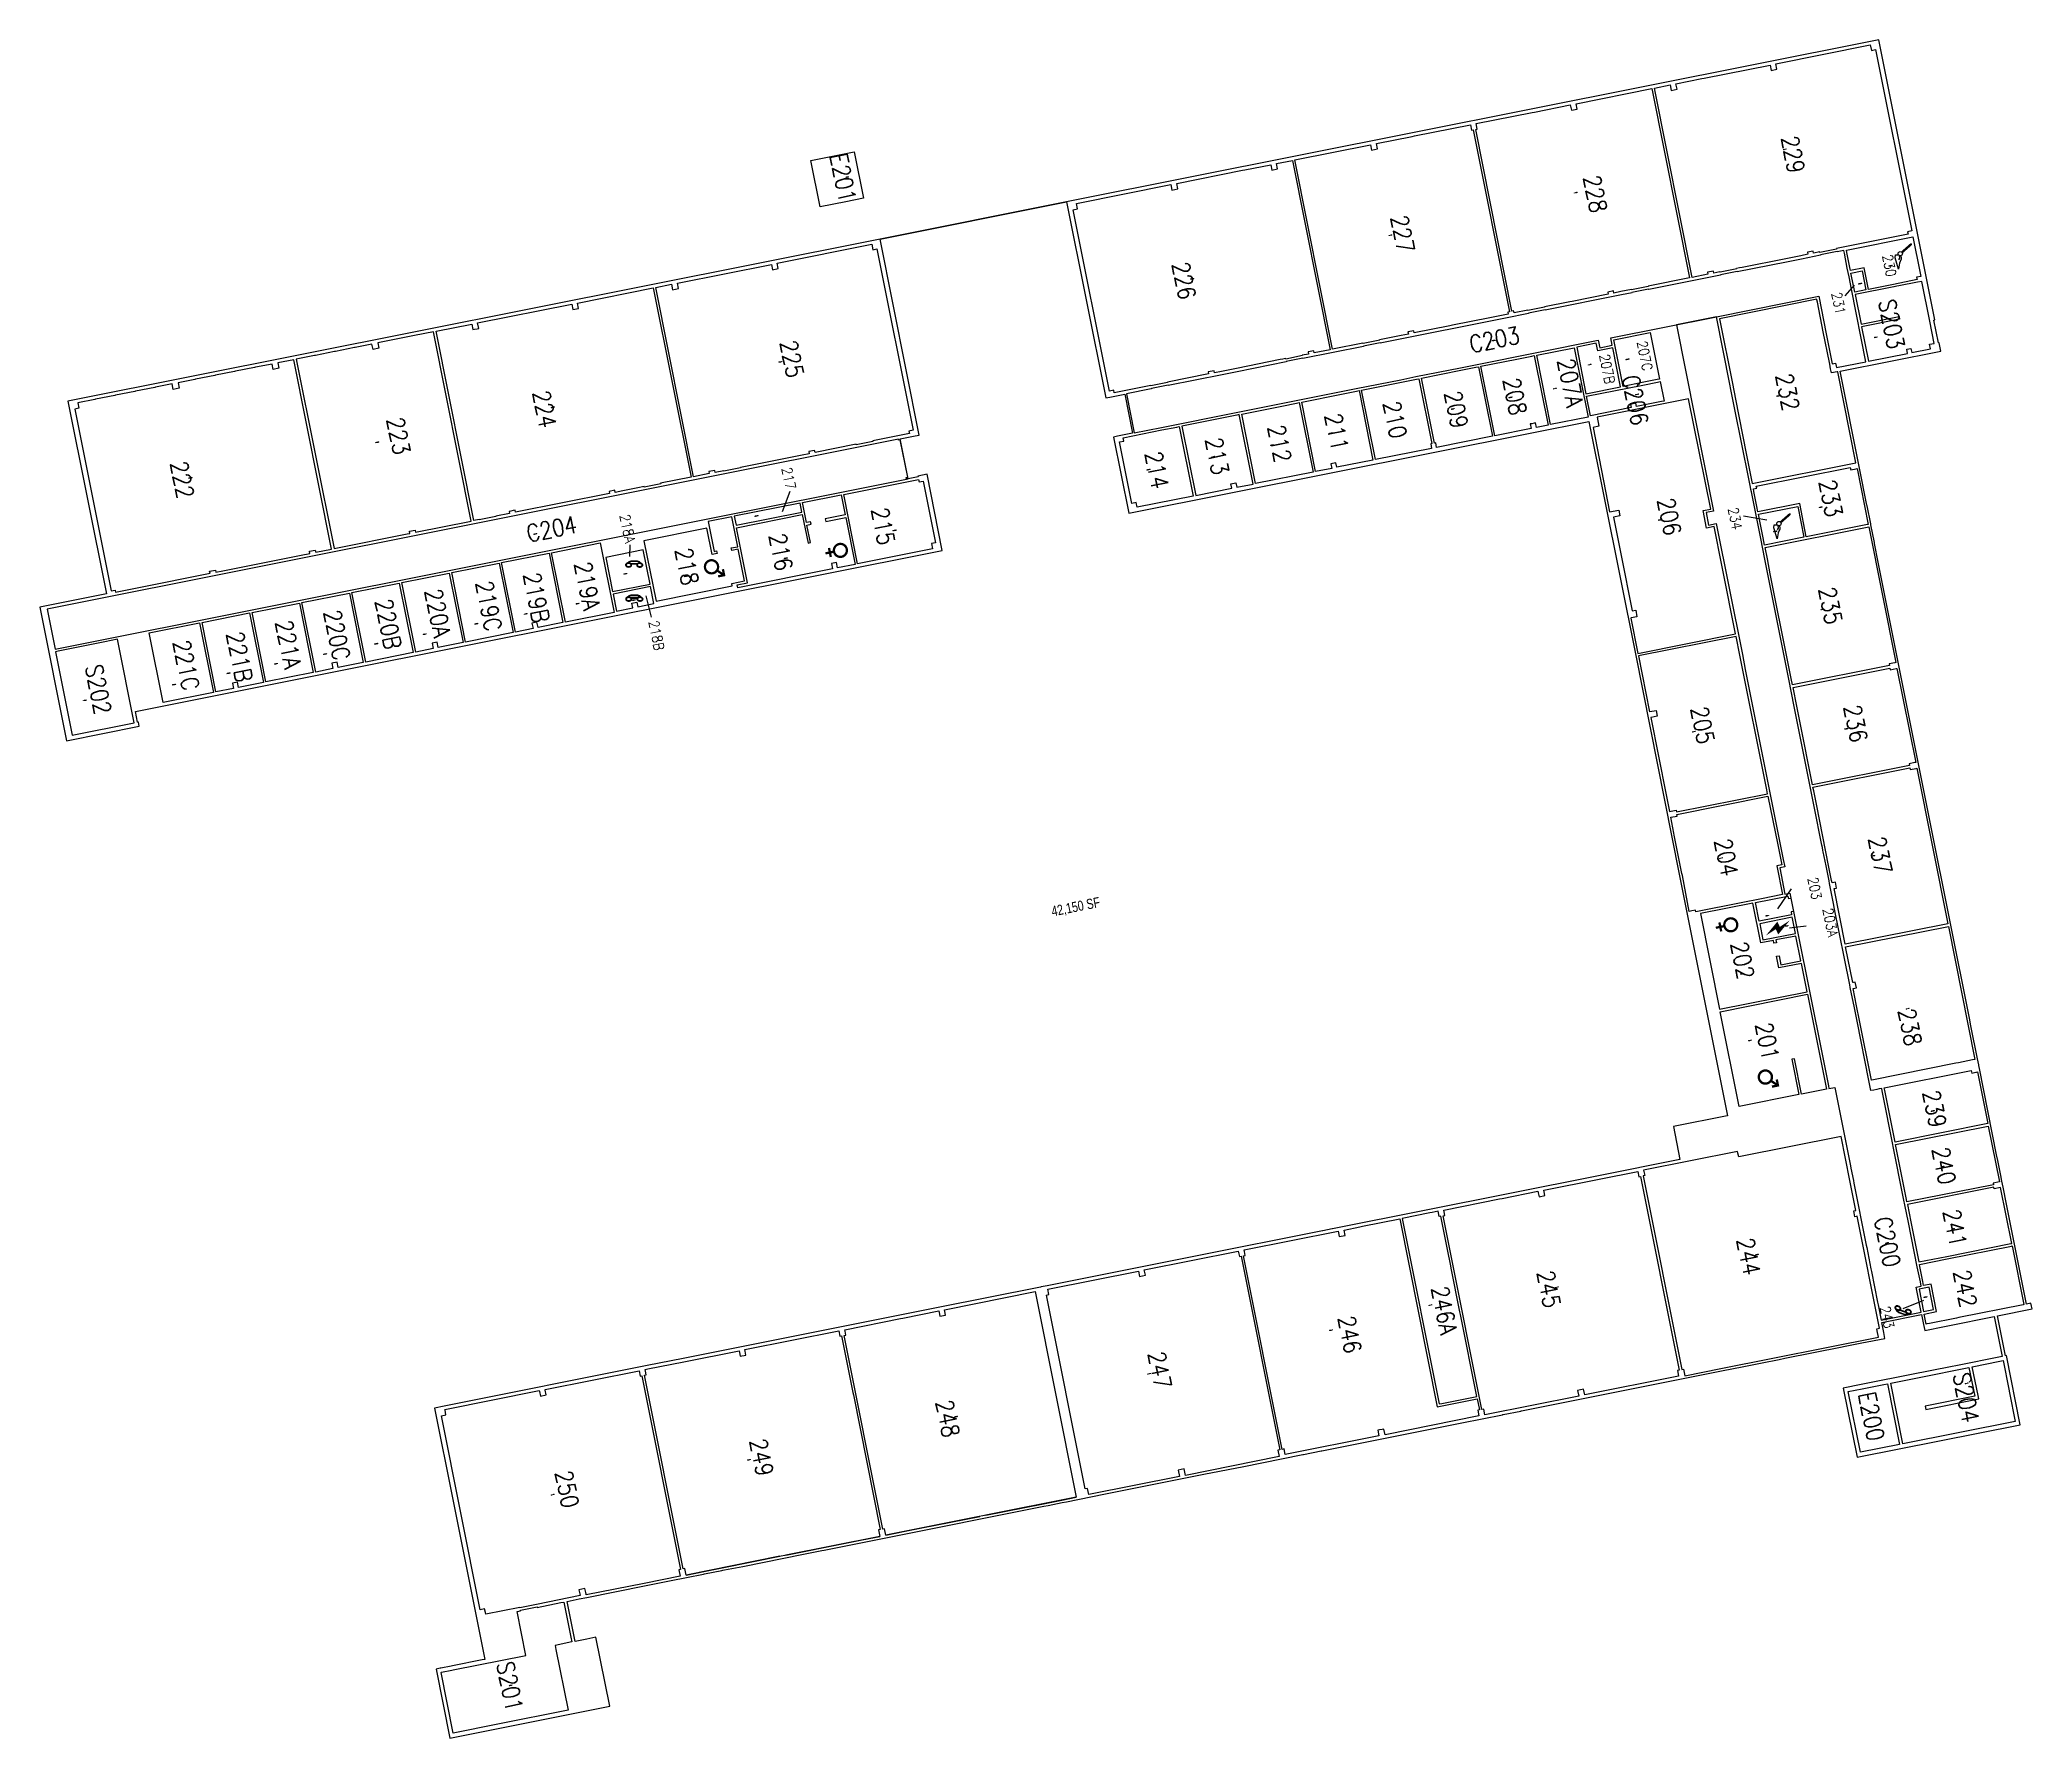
# Model space of a CAD drawing. Header units: inches. Extents: x 69202550 to 69207245, y 27670084 to 27674087.
import ezdxf
from ezdxf.enums import TextEntityAlignment as Align

# ---------------------------------------------------------------- set-up
doc = ezdxf.new("R2010")
doc.units = ezdxf.units.IN
doc.header["$LTSCALE"] = 10
doc.header["$MEASUREMENT"] = 0
doc.layers.get('0').update_dxf_attribs({"linetype": 'CONTINUOUS'})
for name, color, linetype in [('A-IDEN-ICON', 4, 'CONTINUOUS'), ('A-IDEN-SNUM', 4, 'CONTINUOUS'), ('A-IDEN-VNUM', 4, 'CONTINUOUS'), ('AREA-ASSIGN', 7, 'CONTINUOUS'), ('AREA-GROSS', 1, 'CONTINUOUS')]:
    doc.layers.add(name, color=color, linetype=linetype)
doc.layers.get('0').off()
doc.styles.add('AREA', font='arial.ttf', dxfattribs={"width": 0.75, "height": 24})
doc.styles.add('ROOMSNUMBER', font='TXT.SHX', dxfattribs={"height": 0.03})
doc.styles.add('ROOMVNUMBER', font='simplex.shx', dxfattribs={"width": 0.85})

# ---------------------------------------------------------------- blocks, each defined once
blk = doc.blocks.new('CPELECT')
blk.add_lwpolyline([(0.062, 0.063, 0, 0.03, 0), (0.01, -0.017, 0.03, 0.03, 0), (-0.01, 0.007, 0.03, 0, 0), (-0.062, -0.073, 0.03, 0, 0)], format="xyseb")
blk = doc.blocks.new('CPMEN')
at = {"const_width": 0.015}
blk.add_lwpolyline([(-0.058, -0.02, 1), (0.028, -0.02, 1)], format="xyb", close=True, dxfattribs=at)
for points in [[(0.015, 0.01), (0.055, 0.05)], [(0.055, 0.01), (0.055, 0.05), (0.015, 0.05)]]:
    blk.add_lwpolyline(points, dxfattribs=at)
blk = doc.blocks.new('CPCUST')
for p, q in [((0.017, -0.064), (0.02, -0.047)), ((0.036, -0.07), (0.017, -0.064)), ((0.026, -0.041), (0.045, -0.041)), ((0.03, -0.034), (0.038, -0.03)), ((0.112, -0.063), (0.036, -0.07)), ((0.038, -0.03), (0.053, -0.032)), ((0.045, -0.041), (0.054, -0.051)), ((0.053, -0.032), (0.075, -0.048)), ((0.075, -0.048), (0.112, -0.063))]:
    blk.add_line(p, q)
at = {"const_width": 0.015}
blk.add_lwpolyline([(-0.03, 0.05), (0.01, -0.019)], dxfattribs=at)
at = {"const_width": 0.0075}
blk.add_lwpolyline([(-0.033, 0.048, 1), (-0.027, 0.052, 1)], format="xyb", close=True, dxfattribs=at)
blk.add_circle((0.016, -0.031), 0.0141)
blk = doc.blocks.new('CPPHONE')
for p, q in [((0.01, 0.025), (-0.02, -0.025)), ((0.017, 0.028), (-0.018, -0.033))]:
    blk.add_line(p, q)
for points in [[(0.036, 0.057), (0.042, 0.031), (0.038, 0.011), (0.008, -0.041), (-0.008, -0.056), (-0.034, -0.064)], [(0.033, 0.047), (0.037, 0.031), (0.033, 0.013), (0.004, -0.038), (-0.011, -0.051), (-0.026, -0.057)]]:
    blk.add_lwpolyline(points)
for points in [[(0.029, 0.079, 0.139889), (0.022, 0.08, 0.107118), (0.012, 0.078, 0.079812), (0.004, 0.072, 0.067459), (-0.003, 0.063, 0.067459), (-0.008, 0.051, 0.079812), (-0.009, 0.041, 0.107118), (-0.006, 0.032, 0.139889), (-0.001, 0.027, 0.139889), (0.006, 0.025, 0.107118), (0.015, 0.027, 0.079812), (0.024, 0.033, 0.067459), (0.031, 0.043, 0.067459), (0.036, 0.054, 0.079812), (0.037, 0.064, 0.107118), (0.034, 0.073, 0.139889)], [(0.026, 0.074, 0.139889), (0.022, 0.075, 0.107118), (0.014, 0.074, 0.079812), (0.007, 0.069, 0.067459), (0.001, 0.06, 0.067459), (-0.003, 0.05, 0.079812), (-0.004, 0.042, 0.107118), (-0.002, 0.034, 0.139889), (0.001, 0.031, 0.139889), (0.006, 0.03, 0.107118), (0.013, 0.032, 0.079812), (0.02, 0.037, 0.067459), (0.027, 0.045, 0.067459), (0.031, 0.055, 0.079812), (0.032, 0.064, 0.107118), (0.03, 0.071, 0.139889)], [(-0.026, -0.017, 0.139889), (-0.033, -0.015, 0.107118), (-0.043, -0.017, 0.079812), (-0.051, -0.023, 0.067459), (-0.058, -0.033, 0.067459), (-0.063, -0.044, 0.079812), (-0.064, -0.054, 0.107118), (-0.061, -0.063, 0.139889), (-0.056, -0.069, 0.139889), (-0.049, -0.07, 0.107118), (-0.04, -0.068, 0.079812), (-0.031, -0.062, 0.067459), (-0.024, -0.053, 0.067459), (-0.019, -0.041, 0.079812), (-0.018, -0.031, 0.107118), (-0.021, -0.022, 0.139889)], [(-0.029, -0.021, 0.139889), (-0.033, -0.02, 0.107118), (-0.041, -0.022, 0.079812), (-0.048, -0.027, 0.067459), (-0.054, -0.035, 0.067459), (-0.058, -0.045, 0.079812), (-0.059, -0.054, 0.107118), (-0.057, -0.061, 0.139889), (-0.054, -0.064, 0.139889), (-0.049, -0.065, 0.107118), (-0.042, -0.064, 0.079812), (-0.035, -0.059, 0.067459), (-0.028, -0.05, 0.067459), (-0.024, -0.04, 0.079812), (-0.023, -0.032, 0.107118), (-0.025, -0.024, 0.139889)]]:
    blk.add_lwpolyline(points, format="xyb", close=True)
blk = doc.blocks.new('CPWOMEN')
at = {"const_width": 0.015}
blk.add_lwpolyline([(-0.0375, 0, 1), (0.0475, 0, 1)], format="xyb", close=True, dxfattribs=at)
for points in [[(-0.025, -0.07), (0.035, -0.07)], [(0.005, -0.04), (0.005, -0.1)]]:
    blk.add_lwpolyline(points, dxfattribs=at)

msp = doc.modelspace()

# ---------------------------------------------------------------- linework, layer by layer
at = {"layer": 'A-IDEN-VNUM'}
for p, q in [((69206805, 27673483.2), (69206826.5, 27673508.4)), ((69204317.5, 27673022.4), (69204299.6, 27672974.5)), ((69206565.2, 27672964.5), (69206620.1, 27672955.2)), ((69203940.3, 27672896.2), (69203939.4, 27672868.8)), ((69203991.5, 27672726), (69203979.1, 27672776.7)), ((69206677.5, 27672086.1), (69206645.1, 27672038.6)), ((69206713.2, 27671998), (69206673.8, 27671993.4)), ((69206941.4, 27671097), (69206990.5, 27671116.2))]:
    msp.add_line(p, q, dxfattribs=at)
at = {"layer": 'AREA-ASSIGN'}
for points in [[(69206630.1, 27674014.6), (69206643.9, 27674017.4), (69206641.3, 27674030.1), (69206863.9, 27674074.6), (69206866.5, 27674061.8), (69206876.3, 27674063.8), (69206961.6, 27673636.2), (69206951.8, 27673634.2), (69206953, 27673628.4), (69206784.3, 27673594.7), (69206784.5, 27673593.7), (69206745.3, 27673585.9), (69206745.1, 27673586.9), (69206730.4, 27673583.9), (69206729.4, 27673588.8), (69206715.7, 27673586.1), (69206716.7, 27673581.2), (69206700, 27673577.9), (69206664.7, 27673570.8), (69206561.7, 27673550.3), (69206555.8, 27673549.1), (69206549, 27673547.7), (69206549.2, 27673546.7), (69206509.9, 27673538.9), (69206509.7, 27673539.9), (69206495, 27673536.9), (69206494.1, 27673541.9), (69206480.3, 27673539.1), (69206481.3, 27673534.2), (69206444, 27673526.8), (69206355, 27673973), (69206392.2, 27673980.4), (69206394.8, 27673967.7), (69206408.5, 27673970.4), (69206406, 27673983.1), (69206466.8, 27673995.3), (69206472.7, 27673996.5), (69206627.6, 27674027.4)], [(69206155.7, 27673469.2), (69206095.9, 27673457.3), (69206096.1, 27673456.3), (69206056.9, 27673448.5), (69206056.7, 27673449.4), (69206024.3, 27673443), (69206023.3, 27673447.9), (69206019.4, 27673447.1), (69205933.9, 27673875.7), (69205937.8, 27673876.4), (69205935.3, 27673889.2), (69206066.7, 27673915.4), (69206072.5, 27673916.6), (69206156.9, 27673933.4), (69206159.4, 27673920.7), (69206173.2, 27673923.4), (69206170.6, 27673936.2), (69206349.1, 27673971.8), (69206438.2, 27673525.6), (69206340.1, 27673506), (69206340.3, 27673505), (69206301.1, 27673497.2), (69206300.9, 27673498.2), (69206276.3, 27673493.3), (69206259.7, 27673490), (69206258.7, 27673494.9), (69206245, 27673492.1), (69206245.9, 27673487.2), (69206161.6, 27673470.4)], [(69205688.7, 27673826.7), (69205702.4, 27673829.5), (69205699.9, 27673842.2), (69205784.2, 27673859), (69205790.1, 27673860.2), (69205921.5, 27673886.4), (69205924.1, 27673873.7), (69205928, 27673874.5), (69206013.5, 27673445.9), (69206009.6, 27673445.2), (69206010.6, 27673440.2), (69206002.7, 27673438.7), (69205967.4, 27673431.6), (69205879.2, 27673414), (69205873.3, 27673412.8), (69205789, 27673396), (69205788, 27673400.9), (69205774.3, 27673398.2), (69205775.2, 27673393.3), (69205758.6, 27673389.9), (69205723.3, 27673382.9), (69205707.6, 27673379.8), (69205707.8, 27673378.8), (69205668.5, 27673371), (69205668.3, 27673371.9), (69205596.8, 27673357.6), (69205507.7, 27673803.8), (69205686.2, 27673839.5)], [(69204367, 27673802.4), (69204469.4, 27673822.8), (69204491.3, 27673713.3), (69204449.6, 27673704.9), (69204388.9, 27673692.8)], [(69205081.9, 27673254.9), (69205080.7, 27673260.8), (69205070.9, 27673258.8), (69204985.6, 27673686.4), (69204995.4, 27673688.3), (69204992.8, 27673701.1), (69205215.5, 27673745.5), (69205218, 27673732.8), (69205231.7, 27673735.5), (69205229.2, 27673748.2), (69205384.1, 27673779.2), (69205390, 27673780.4), (69205450.8, 27673792.5), (69205453.4, 27673779.7), (69205467.1, 27673782.5), (69205464.5, 27673795.2), (69205501.8, 27673802.7), (69205590.9, 27673356.5), (69205553.6, 27673349), (69205552.6, 27673353.9), (69205538.9, 27673351.2), (69205539.9, 27673346.3), (69205525.2, 27673343.4), (69205525.4, 27673342.4), (69205486.1, 27673334.5), (69205485.9, 27673335.5), (69205479.1, 27673334.2), (69205473.2, 27673333), (69205370.2, 27673312.4), (69205334.9, 27673305.4), (69205318.2, 27673302.1), (69205317.3, 27673307), (69205303.5, 27673304.2), (69205304.5, 27673299.3), (69205207.4, 27673279.9), (69205207.6, 27673279), (69205168.4, 27673271.1), (69205168.2, 27673272.1)], [(69206974.3, 27673521.5), (69206918.4, 27673510.3), (69206859.6, 27673498.6), (69206849.4, 27673549.6), (69206817.1, 27673543.1), (69206815.7, 27673550), (69206808.6, 27673585.3), (69206807.5, 27673591.2), (69206964.4, 27673622.5), (69206981.4, 27673537.2), (69206983, 27673529.3), (69206973.2, 27673527.4)], [(69204311.1, 27673101), (69204201.3, 27673079.1), (69204201.5, 27673078.1), (69204162.3, 27673070.3), (69204162.1, 27673071.3), (69204141.5, 27673067.2), (69204140.5, 27673072.1), (69204126.8, 27673069.3), (69204127.7, 27673064.4), (69204090.5, 27673057), (69204001.4, 27673503.2), (69204038.7, 27673510.6), (69204041.2, 27673497.9), (69204054.9, 27673500.6), (69204052.4, 27673513.4), (69204274, 27673557.6), (69204276.6, 27673544.8), (69204290.3, 27673547.6), (69204287.8, 27673560.3), (69204510.4, 27673604.8), (69204512.9, 27673592), (69204522.7, 27673594), (69204608.1, 27673166.4), (69204598.3, 27673164.5), (69204599.4, 27673158.6), (69204513.1, 27673141.3), (69204513.3, 27673140.4), (69204474.1, 27673132.5), (69204473.9, 27673133.5), (69204376.8, 27673114.1), (69204375.8, 27673119), (69204362.1, 27673116.3), (69204363.1, 27673111.4), (69204346.4, 27673108.1)], [(69206501.3, 27673434.2), (69206742.5, 27673482.3), (69206760.1, 27673394.1), (69206773.4, 27673327.4), (69206774.2, 27673323.5), (69206782.1, 27673325), (69206784.2, 27673314.2), (69206853.8, 27673328.1), (69206819.8, 27673498.8), (69206813.9, 27673528.2), (69206809.8, 27673548.8), (69206802.8, 27673584.1), (69206801.6, 27673590), (69206785.9, 27673586.8), (69206785.7, 27673587.8), (69206746.5, 27673580), (69206746.7, 27673579), (69206701.6, 27673570), (69206666.3, 27673563), (69206550.5, 27673539.9), (69206550.3, 27673540.8), (69206511.1, 27673533), (69206511.3, 27673532), (69206341.7, 27673498.2), (69206341.5, 27673499.2), (69206302.2, 27673491.3), (69206302.4, 27673490.3), (69206277.9, 27673485.5), (69206097.5, 27673449.4), (69206097.3, 27673450.4), (69206058.1, 27673442.6), (69206058.2, 27673441.6), (69206004.3, 27673430.8), (69205969, 27673423.8), (69205760.1, 27673382.1), (69205724.8, 27673375), (69205709.1, 27673371.9), (69205708.9, 27673372.9), (69205669.7, 27673365.1), (69205669.9, 27673364.1), (69205526.7, 27673335.5), (69205526.5, 27673336.5), (69205487.3, 27673328.7), (69205487.5, 27673327.7), (69205371.8, 27673304.6), (69205336.5, 27673297.5), (69205209, 27673272.1), (69205208.8, 27673273.1), (69205169.6, 27673265.2), (69205169.8, 27673264.3), (69205168.8, 27673264.1), (69205110.9, 27673252.5), (69205129.3, 27673160.3), (69205193.1, 27673173.1), (69205228.4, 27673180.1), (69205334.3, 27673201.2), (69205369.6, 27673208.3), (69205475.5, 27673229.4), (69205510.8, 27673236.5), (69205616.7, 27673257.6), (69205652, 27673264.7), (69205757.9, 27673285.8), (69205793.2, 27673292.9), (69205898.2, 27673313.8), (69205933.5, 27673320.8), (69206222.8, 27673378.6), (69206226.3, 27673360.9), (69206255.7, 27673366.8), (69206252.2, 27673384.5), (69206501.3, 27673434.2)], [(69206825.7, 27673500), (69206819.8, 27673529.4), (69206818.2, 27673537.2), (69206844.7, 27673542.5), (69206853.7, 27673497.4), (69206827.2, 27673492.1)], [(69207004.1, 27673423.4), (69206985.3, 27673517.5), (69206975.5, 27673515.6), (69206931.4, 27673506.8), (69206926.5, 27673505.8), (69206920.6, 27673504.6), (69206919.6, 27673504.4), (69206828.4, 27673486.2), (69206842.3, 27673416.6), (69206931.8, 27673434.5), (69206933, 27673428.6), (69206843.5, 27673410.7), (69206859.7, 27673329.3), (69206951.9, 27673347.7), (69206950, 27673357.5), (69206959.8, 27673359.5), (69206961.7, 27673349.7), (69207005.9, 27673358.5), (69207003.7, 27673369.3), (69207014.5, 27673371.4)], [(69203805.9, 27673450.9), (69203819.6, 27673453.6), (69203817, 27673466.4), (69203995.5, 27673502), (69204084.6, 27673055.8), (69204013, 27673041.5), (69204013.2, 27673040.5), (69203974, 27673032.7), (69203973.8, 27673033.7), (69203959.1, 27673030.7), (69203923.8, 27673023.7), (69203906.1, 27673020.2), (69203905.1, 27673025.1), (69203891.4, 27673022.3), (69203892.4, 27673017.4), (69203670.8, 27672973.2), (69203669.8, 27672978.1), (69203665.8, 27672977.3), (69203660, 27672976.1), (69203656, 27672975.4), (69203657, 27672970.5), (69203624.7, 27672964), (69203624.9, 27672963), (69203585.6, 27672955.2), (69203585.4, 27672956.2), (69203572.7, 27672953.6), (69203483.6, 27673399.8), (69203568, 27673416.7), (69203570.5, 27673403.9), (69203574.4, 27673404.7), (69203580.3, 27673405.9), (69203584.2, 27673406.6), (69203581.7, 27673419.4), (69203803.3, 27673463.6)], [(69206786.2, 27673304.4), (69206772.5, 27673301.7), (69206770.5, 27673311.5), (69206768.3, 27673322.3), (69206767.6, 27673326.2), (69206753.1, 27673398.8), (69206739.2, 27673468.4), (69206738, 27673474.3), (69206737.8, 27673475.3), (69206508.3, 27673429.5), (69206538.9, 27673276.5), (69206546.1, 27673240.2), (69206571.8, 27673111.7), (69206578.8, 27673076.4), (69206585.8, 27673041.1), (69206830, 27673089.9), (69206787.2, 27673304.6)], [(69206407.1, 27673415.4), (69206494.8, 27672976.1), (69206477.2, 27672972.5), (69206483, 27672943.1), (69206500.7, 27672946.6), (69206562.4, 27672637.7), (69206569.4, 27672602.4), (69206618.7, 27672355.3), (69206625.8, 27672320), (69206651.6, 27672190.6), (69206658.7, 27672155.2), (69206662.2, 27672137.6), (69206650.4, 27672135.2), (69206662.8, 27672073.5), (69206674.5, 27672075.8), (69206676.9, 27672064), (69206683.1, 27672032.7), (69206686.3, 27672017), (69206692.5, 27671985.6), (69206751.1, 27671692.4), (69206751.1, 27671692.4), (69206765.2, 27671621.5), (69206765.2, 27671621.5), (69206766.5, 27671614.9), (69206780.3, 27671617.6), (69206781.8, 27671609.8), (69206783.4, 27671602), (69206784.9, 27671594.1), (69206817.1, 27671433.3), (69206818.2, 27671427.4), (69206824.1, 27671398), (69206825.3, 27671392.1), (69206854.4, 27671246), (69206855.6, 27671240.1), (69206865.6, 27671190.1), (69206866.8, 27671184.2), (69206881.3, 27671111.6), (69206882.4, 27671105.7), (69206889.7, 27671069.5), (69206901.4, 27671071.8), (69206972, 27671085.9), (69206983.8, 27671088.3), (69206972.1, 27671147.1), (69206983.8, 27671149.4), (69206981.9, 27671159.2), (69206974.8, 27671194.6), (69206953.9, 27671299.5), (69206945.7, 27671340.7), (69206943.3, 27671352.4), (69206936.3, 27671387.7), (69206899.1, 27671574.1), (69206892, 27671609.4), (69206890.9, 27671615.3), (69206885, 27671614.1), (69206879.1, 27671612.9), (69206872.2, 27671611.5), (69206865.4, 27671610.2), (69206860.7, 27671633.7), (69206832.7, 27671773.9), (69206825.6, 27671809.2), (69206817.6, 27671849.4), (69206816.8, 27671853.4), (69206815.6, 27671859.2), (69206779.2, 27672041.7), (69206778.1, 27672047.5), (69206767.9, 27672098.5), (69206766.7, 27672104.4), (69206759.7, 27672139.7), (69206753, 27672173.1), (69206752.4, 27672176), (69206751, 27672182.9), (69206749.9, 27672188.7), (69206731.7, 27672280), (69206724.6, 27672315.3), (69206691.7, 27672480), (69206684.7, 27672515.3), (69206671.8, 27672580), (69206664.7, 27672615.3), (69206622.4, 27672827.2), (69206615.4, 27672862.5), (69206605.6, 27672911.5), (69206598.6, 27672946.8), (69206590.7, 27672986), (69206583.7, 27673021.3), (69206582.5, 27673027.2), (69206581.5, 27673032.1), (69206580, 27673040), (69206572.9, 27673075.3), (69206565.9, 27673110.6), (69206540.2, 27673239), (69206537.1, 27673254.7), (69206535.5, 27673262.6), (69206533, 27673275.3), (69206501.3, 27673434.2), (69206407.1, 27673415.4)], [(69203197.3, 27673342.7), (69203154.1, 27673334), (69203243.2, 27672887.8), (69203415.8, 27672922.3), (69203421.7, 27672923.5), (69203420.7, 27672928.4), (69203434.4, 27672931.1), (69203435.4, 27672926.2), (69203566.8, 27672952.4), (69203477.7, 27673398.6), (69203432.6, 27673389.6), (69203385.6, 27673380.2), (69203346.3, 27673372.4), (69203348.9, 27673359.7), (69203335.1, 27673356.9), (69203332.6, 27673369.7), (69203293.4, 27673361.8), (69203291.4, 27673361.5), (69203246.3, 27673352.4), (69203244.3, 27673352.1), (69203199.2, 27673343.1)], [(69206361.6, 27673286), (69206326.3, 27673278.9), (69206281.2, 27673269.9), (69206259.2, 27673379.8), (69206345.5, 27673397), (69206347.1, 27673389.1), (69206367.5, 27673287.1)], [(69202822.7, 27673267.9), (69202820.7, 27673267.5), (69202775.6, 27673258.5), (69202773.6, 27673258.1), (69202728.5, 27673249.1), (69202726.6, 27673248.7), (69202681.4, 27673239.7), (69202679.5, 27673239.3), (69202639.3, 27673231.3), (69202641.8, 27673218.5), (69202632, 27673216.6), (69202717.6, 27672788), (69202727.4, 27672790), (69202728.3, 27672785.1), (69202783.3, 27672796), (69202950.9, 27672829.5), (69202950, 27672834.4), (69202963.7, 27672837.2), (69202964.7, 27672832.3), (69202981.4, 27672835.6), (69203165.7, 27672872.4), (69203186.3, 27672876.5), (69203185.3, 27672881.4), (69203199.1, 27672884.1), (69203200, 27672879.2), (69203237.3, 27672886.7), (69203148.2, 27673332.9), (69203111, 27673325.4), (69203113.5, 27673312.7), (69203099.8, 27673309.9), (69203097.2, 27673322.7), (69203058, 27673314.9), (69203056.1, 27673314.5), (69203010.9, 27673305.5), (69203009, 27673305.1), (69202963.9, 27673296.1), (69202961.9, 27673295.7), (69202916.8, 27673286.7), (69202914.8, 27673286.3), (69202875.6, 27673278.5), (69202878.2, 27673265.7), (69202864.4, 27673263), (69202861.9, 27673275.7)], [(69206030.8, 27673334.1), (69206066.1, 27673341.2), (69206071.9, 27673342.4), (69206073.5, 27673334.5), (69206104.6, 27673178.6), (69206077.2, 27673173.1), (69206075, 27673183.9), (69206072.1, 27673183.3), (69206066.2, 27673182.1), (69206062.3, 27673181.4), (69206064.4, 27673170.6), (69205979.1, 27673153.5), (69205946.4, 27673317.3)], [(69206166.1, 27673361.2), (69206198.8, 27673197.4), (69206110.5, 27673179.8), (69206079.4, 27673335.7), (69206077.8, 27673343.5)], [(69206256.9, 27673360.9), (69206221.6, 27673353.9), (69206218.1, 27673371.5), (69206172, 27673362.3), (69206193.9, 27673252.5), (69206275.3, 27673268.7)], [(69205665, 27673261.1), (69205759.1, 27673279.9), (69205794.4, 27673287), (69205800.3, 27673288.1), (69205830.8, 27673135.2), (69205827.9, 27673134.6), (69205830, 27673123.8), (69205697.7, 27673097.4)], [(69205806.2, 27673289.3), (69205899.3, 27673307.9), (69205934.6, 27673315), (69205940.5, 27673316.1), (69205973.2, 27673152.4), (69205841.8, 27673126.1), (69205839.7, 27673136.9), (69205836.7, 27673136.3)], [(69206327.5, 27673273), (69206362.8, 27673280.1), (69206368.6, 27673281.3), (69206377.8, 27673235.4), (69206371.9, 27673234.2), (69206336.6, 27673227.2), (69206313.1, 27673222.5), (69206311.6, 27673230.1), (69206298.8, 27673227.6), (69206300.3, 27673220), (69206204.2, 27673200.8), (69206195.1, 27673246.6)], [(69205523.8, 27673232.9), (69205617.9, 27673251.7), (69205653.2, 27673258.8), (69205659.1, 27673260), (69205691.8, 27673096.2), (69205606.5, 27673079.2), (69205604.3, 27673089.9), (69205592.5, 27673087.6), (69205594.7, 27673076.8), (69205556.4, 27673069.2)], [(69206516.5, 27672836.6), (69206509.5, 27672871.9), (69206500.7, 27672916), (69206496, 27672939.6), (69206478.3, 27672936.1), (69206470.1, 27672977.2), (69206487.8, 27672980.8), (69206435.8, 27673240.9), (69206220.1, 27673197.8), (69206224.5, 27673176), (69206210.7, 27673173.3), (69206249.5, 27672974), (69206271.1, 27672978.3), (69206273.8, 27672964.6), (69206258.6, 27672961.5), (69206276.6, 27672871.3), (69206302.6, 27672740.9), (69206311, 27672742.6), (69206314.1, 27672726.9), (69206300.4, 27672724.1), (69206299.4, 27672723.9), (69206316.1, 27672640.6), (69206546.5, 27672686.6)], [(69205370.8, 27673202.4), (69205335.5, 27673195.4), (69205241.3, 27673176.6), (69205274, 27673012.8), (69205359.3, 27673029.8), (69205357.2, 27673040.6), (69205368.9, 27673043), (69205371.1, 27673032.2), (69205409.3, 27673039.8), (69205376.7, 27673203.6)], [(69205382.5, 27673204.8), (69205476.7, 27673223.5), (69205512, 27673230.6), (69205517.9, 27673231.8), (69205550.6, 27673068), (69205415.2, 27673041)], [(69204596.3, 27673051.9), (69204595.9, 27673053.8), (69204591.9, 27673053.1), (69204591.5, 27673055), (69204595.5, 27673055.8), (69204577.9, 27673144.1), (69204573.9, 27673143.3), (69204573.5, 27673145.2), (69202567.1, 27672744.7), (69202585.9, 27672650.6), (69204596.3, 27673051.9)], [(69205123.8, 27672994), (69205094.8, 27673139.2), (69205104.6, 27673141.1), (69205103.1, 27673149), (69205194.3, 27673167.2), (69205229.6, 27673174.2), (69205235.4, 27673175.4), (69205268.1, 27673011.6), (69205135.7, 27672985.2), (69205133.6, 27672996)], [(69204444.4, 27673015.5), (69204621, 27673050.7), (69204622.1, 27673044.8), (69204631.9, 27673046.8), (69204660.9, 27672901.6), (69204651.1, 27672899.7), (69204653.7, 27672886.9), (69204477.1, 27672851.7)], [(69206713.1, 27672915.6), (69206697.5, 27672994.1), (69206599.2, 27672974.4), (69206596.6, 27672987.2), (69206589.6, 27673022.5), (69206588.4, 27673028.4), (69206596.2, 27673029.9), (69206595.3, 27673034.9), (69206816.9, 27673079.1), (69206818.1, 27673073.2), (69206830.8, 27673075.8), (69206832.8, 27673076.1), (69206859, 27672944.7), (69206857, 27672944.3)], [(69204192, 27672936.8), (69204346.9, 27672967.7), (69204360.3, 27672900.8), (69204366.2, 27672901.9), (69204357.9, 27672943.1), (69204367.5, 27672945), (69204366.3, 27672950.9), (69204356.8, 27672949), (69204347.4, 27672996.1), (69204438.6, 27673014.3), (69204448, 27672967.2), (69204400.9, 27672957.8), (69204402.1, 27672951.9), (69204449.1, 27672961.3), (69204471.3, 27672850.5), (69204430.1, 27672842.3), (69204427.5, 27672855), (69204415.7, 27672852.7), (69204418.3, 27672839.9), (69204194.7, 27672795.3), (69204193.3, 27672802.2), (69204217.9, 27672807.1), (69204192, 27672936.8)], [(69204121.8, 27672935.8), (69203973.7, 27672906.2), (69204002.1, 27672764), (69204181.6, 27672799.8), (69204180.4, 27672805.7), (69204210.8, 27672811.8), (69204195.9, 27672886.3), (69204180.5, 27672883.2), (69204179.3, 27672889.1), (69204194.7, 27672892.2), (69204180.6, 27672962.8), (69204124.8, 27672951.6), (69204138.8, 27672881), (69204144.7, 27672882.2), (69204145.9, 27672876.3), (69204134.1, 27672874), (69204121.8, 27672935.8)], [(69204186.5, 27672964), (69204190.8, 27672942.7), (69204345.7, 27672973.6), (69204341.5, 27672994.9)], [(69206707.2, 27672914.4), (69206614.8, 27672896), (69206611.5, 27672912.7), (69206604.4, 27672948), (69206600.3, 27672968.6), (69206692.8, 27672987)], [(69206670.6, 27672616.5), (69206628.3, 27672828.3), (69206621.3, 27672863.6), (69206616, 27672890.1), (69206860.2, 27672938.9), (69206924, 27672619.2), (69206922, 27672618.8), (69206908.3, 27672616), (69206909.1, 27672612.1), (69206680.6, 27672566.5), (69206677.7, 27672581.2)], [(69203638.3, 27672854.6), (69203750.1, 27672876.9), (69203782.8, 27672713.1), (69203724, 27672701.4), (69203721.4, 27672714.1), (69203709.7, 27672711.8), (69203712.2, 27672699), (69203671, 27672690.8)], [(69203756, 27672878), (69203870.8, 27672900.9), (69203903.5, 27672737.2), (69203788.7, 27672714.3)], [(69203972, 27672884.4), (69203883.7, 27672866.8), (69203899.7, 27672786.4), (69203988, 27672804)], [(69203403, 27672807.6), (69203514.8, 27672829.9), (69203547.5, 27672666.1), (69203488.6, 27672654.4), (69203486.1, 27672667.1), (69203474.3, 27672664.8), (69203476.9, 27672652), (69203435.7, 27672643.8)], [(69203520.7, 27672831.1), (69203632.5, 27672853.4), (69203665.2, 27672689.6), (69203553.4, 27672667.3)], [(69203167.6, 27672760.6), (69203279.4, 27672782.9), (69203312.1, 27672619.1), (69203253.3, 27672607.4), (69203250.7, 27672620.1), (69203238, 27672617.6), (69203240.5, 27672604.9), (69203200.3, 27672596.8)], [(69203285.3, 27672784.1), (69203397.1, 27672806.4), (69203429.8, 27672642.6), (69203318, 27672620.3)], [(69203947.2, 27672747.9), (69203945, 27672758.7), (69203956.8, 27672761.1), (69203959, 27672750.3), (69203997.2, 27672757.9), (69203989.2, 27672798.1), (69203900.9, 27672780.5), (69203908.9, 27672740.3)], [(69202932.3, 27672713.6), (69203044.1, 27672735.9), (69203076.8, 27672572.2), (69203017.9, 27672560.4), (69203015.4, 27672573.2), (69203003.6, 27672570.8), (69203006.2, 27672558.1), (69202965, 27672549.8)], [(69203050, 27672737.1), (69203161.7, 27672759.4), (69203194.4, 27672595.7), (69203082.6, 27672573.3)], [(69202593, 27672645.9), (69202587.1, 27672644.7), (69202626.4, 27672447.6), (69202772.5, 27672476.8), (69202733.2, 27672673.9), (69202702.8, 27672667.8), (69202628.3, 27672652.9)], [(69202807.7, 27672688.8), (69202926.4, 27672712.4), (69202959.1, 27672548.7), (69202840.4, 27672525)], [(69206612.8, 27672354.1), (69206563.5, 27672601.3), (69206556.5, 27672636.6), (69206547.7, 27672680.7), (69206317.3, 27672634.7), (69206343.6, 27672503.3), (69206344.4, 27672503.5), (69206359.1, 27672506.4), (69206361.9, 27672492.7), (69206347.2, 27672489.7), (69206346.4, 27672489.6), (69206382.9, 27672307.2), (69206390.8, 27672268), (69206406.1, 27672271.1), (69206406.9, 27672267.1), (69206621.7, 27672310), (69206619.9, 27672318.8)], [(69206690.6, 27672516.5), (69206681.8, 27672560.6), (69206910.3, 27672606.2), (69206911, 27672602.3), (69206924.8, 27672605), (69206926.7, 27672605.4), (69206971, 27672383.8), (69206969, 27672383.4), (69206955.3, 27672380.7), (69206956.1, 27672376.7), (69206727.6, 27672331.1), (69206697.6, 27672481.2)], [(69206772.6, 27672105.6), (69206765.5, 27672140.9), (69206737.6, 27672281.1), (69206730.5, 27672316.4), (69206728.7, 27672325.3), (69206957.2, 27672370.9), (69206958, 27672366.9), (69206971.7, 27672369.7), (69206973.7, 27672370.1), (69207046.9, 27672003.3), (69206804.7, 27671955), (69206778.5, 27672086.4), (69206780.4, 27672086.8), (69206784.3, 27672087.5), (69206781.6, 27672101.3), (69206777.7, 27672100.5), (69206773.8, 27672099.7)], [(69206393.6, 27672254.3), (69206408.9, 27672257.3), (69206408.1, 27672261.2), (69206622.8, 27672304.1), (69206645.7, 27672189.4), (69206652.8, 27672154.1), (69206655.1, 27672142.3), (69206643.4, 27672140), (69206656.9, 27672072.3), (69206607.8, 27672062.5), (69206559.8, 27672052.9), (69206452.9, 27672031.6), (69206452.1, 27672035.5), (69206443.3, 27672033.7), (69206437.4, 27672032.6), (69206421, 27672117), (69206420.1, 27672121.9), (69206402, 27672212.1), (69206401, 27672217)], [(69206593.3, 27672053.5), (69206669.8, 27672068.8), (69206671, 27672062.9), (69206676.9, 27672064), (69206683.1, 27672032.7), (69206677.2, 27672031.5), (69206678.6, 27672024.6), (69206602.1, 27672009.4), (69206593.3, 27672053.5)], [(69206643.1, 27671926.8), (69206649, 27671928), (69206653.3, 27671906.4), (69206700.3, 27671915.8), (69206688.6, 27671974.6), (69206641.5, 27671965.2), (69206642.9, 27671958.6), (69206637, 27671957.4), (69206635.6, 27671964), (69206606.2, 27671958.2), (69206587.4, 27672052.3), (69206463.9, 27672027.6), (69206508.9, 27671802.1), (69206714.8, 27671843.2), (69206701.5, 27671909.9), (69206648.6, 27671899.4)], [(69206687.4, 27671980.5), (69206686.6, 27671984.4), (69206680.4, 27672015.8), (69206679.8, 27672018.7), (69206603.3, 27672003.5), (69206610.9, 27671965.2)], [(69207048.1, 27671997.4), (69207110.7, 27671683.6), (69207104.8, 27671682.4), (69207071.5, 27671675.8), (69207065.6, 27671674.6), (69206867.5, 27671635.1), (69206866.5, 27671634.9), (69206838.6, 27671775.1), (69206831.5, 27671810.4), (69206823.5, 27671850.6), (69206827.4, 27671851.4), (69206831.3, 27671852.2), (69206828.6, 27671865.9), (69206824.7, 27671865.1), (69206822.7, 27671864.7), (69206805.9, 27671949.1)], [(69206510.1, 27671796.2), (69206716, 27671837.3), (69206760.6, 27671613.7), (69206701.8, 27671602), (69206685.2, 27671685.3), (69206679.3, 27671684.2), (69206695.9, 27671600.8), (69206554.7, 27671572.6), (69206510.1, 27671796.2)], [(69207102.9, 27671651.5), (69207112.7, 27671653.4), (69207114.6, 27671653.8), (69207116.6, 27671654.2), (69207140.9, 27671532.6), (69206922.2, 27671488.9), (69206905, 27671575.2), (69206897.9, 27671610.5), (69206896.7, 27671616.4), (69207101.7, 27671657.3)], [(69206332.2, 27671409.9), (69206328.3, 27671409.2), (69206419.4, 27670952.7), (69206423.6, 27670953.5), (69206426.6, 27670938.3), (69206511.7, 27670955.3), (69206883.4, 27671029.5), (69206880.4, 27671044.2), (69206879.5, 27671049.1), (69206885.4, 27671050.2), (69206832.7, 27671314), (69206830.7, 27671313.6), (69206827.8, 27671313.1), (69206825.1, 27671326.8), (69206830, 27671327.8), (69206817.4, 27671390.5), (69206815.9, 27671398.4), (69206795.1, 27671502.3), (69206553.9, 27671454.2), (69206552.1, 27671463), (69206551.3, 27671466.9), (69206329.7, 27671422.7)], [(69206942.2, 27671388.9), (69206923.4, 27671483.1), (69207142.1, 27671526.7), (69207168.3, 27671395.3), (69207153.6, 27671392.4), (69207154.4, 27671388.4), (69206950.4, 27671347.7), (69206949.2, 27671353.6)], [(69205955.5, 27670846.3), (69205952.9, 27670859.5), (69205948.7, 27670858.7), (69205873.3, 27671236.7), (69205866.2, 27671272), (69205857.6, 27671315.2), (69205861.5, 27671316), (69205859.8, 27671324.8), (69205859, 27671328.7), (69205990.4, 27671355), (69205996.3, 27671356.1), (69206080.6, 27671373), (69206081.4, 27671369), (69206083.2, 27671360.2), (69206096.9, 27671363), (69206095.1, 27671371.8), (69206094.3, 27671375.7), (69206224.8, 27671401.7), (69206316, 27671419.9), (69206318.5, 27671407.2), (69206322.4, 27671408), (69206413.6, 27670951.5), (69206409.4, 27670950.6), (69206412, 27670937.4), (69206190.9, 27670893.3), (69206188.3, 27670906.5), (69206174, 27670903.7), (69206176.7, 27670890.4)], [(69206978.6, 27671206.5), (69207044.3, 27671219.6), (69207195.3, 27671249.8), (69207197.3, 27671250.2), (69207171, 27671381.6), (69207156.3, 27671378.6), (69207155.5, 27671382.6), (69206951.6, 27671341.8), (69206959.8, 27671300.7)], [(69205831.5, 27671323.2), (69205825.6, 27671322.1), (69205760.9, 27671309.1), (69205848.2, 27670871.8), (69205854.1, 27670873), (69205889.4, 27670880), (69205936.5, 27670889.4), (69205897.9, 27671082.6), (69205896.7, 27671088.5), (69205876.2, 27671191.4), (69205875, 27671197.3), (69205867.4, 27671235.6), (69205860.3, 27671270.9), (69205851.7, 27671314), (69205847.8, 27671313.2), (69205846, 27671322.1), (69205845.3, 27671326)], [(69205484.8, 27670752.3), (69205482.2, 27670765.6), (69205478, 27670764.7), (69205386.9, 27671221.2), (69205390.8, 27671222), (69205389.1, 27671230.8), (69205388.3, 27671234.8), (69205609.9, 27671279), (69205610.7, 27671275.1), (69205612.4, 27671266.3), (69205621.3, 27671268), (69205626.2, 27671269), (69205623.6, 27671281.7), (69205660.9, 27671289.2), (69205666.8, 27671290.4), (69205755, 27671308), (69205843.5, 27670864.7), (69205855.3, 27670867.1), (69205890.6, 27670874.1), (69205937.7, 27670883.5), (69205942.8, 27670857.5), (69205938.7, 27670856.7), (69205941.3, 27670843.5), (69205720.2, 27670799.3), (69205717.5, 27670812.5), (69205713.4, 27670811.7), (69205707.5, 27670810.5), (69205703.3, 27670809.7), (69205706, 27670796.5)], [(69204925.4, 27671142.4), (69205139.2, 27671185), (69205141.7, 27671172.3), (69205155.5, 27671175), (69205152.9, 27671187.8), (69205374.5, 27671232), (69205377.1, 27671219.3), (69205381, 27671220.1), (69205472.1, 27670763.6), (69205468, 27670762.7), (69205470.9, 27670748), (69205249.9, 27670703.4), (69205246.8, 27670718.6), (69205232.6, 27670715.8), (69205235.5, 27670701), (69205022, 27670658.4), (69205019.2, 27670672.6), (69205013.3, 27670671.5), (69204922.1, 27671128.4), (69204927.9, 27671129.6)], [(69206990.9, 27671083.5), (69207020.3, 27671089.4), (69207007.4, 27671154.1), (69206989.7, 27671150.6), (69206987.8, 27671160.4), (69206980.7, 27671195.7), (69206979.7, 27671200.6), (69207045.4, 27671213.7), (69207196.5, 27671243.9), (69207198.4, 27671244.3), (69207226, 27671106), (69207224.1, 27671105.6), (69207073, 27671075.5), (69207067.2, 27671074.3), (69207003.4, 27671061.6), (69206997.5, 27671060.4), (69206995.6, 27671060)], [(69204543.8, 27670562.5), (69204585.7, 27670570.8), (69204628.9, 27670579.4), (69204764.9, 27670606.6), (69204543.8, 27670562.5), (69204540.8, 27670577.7), (69204536.6, 27670576.8), (69204445.5, 27671033.3), (69204449.4, 27671034.1), (69204447.6, 27671042.9), (69204446.8, 27671046.8), (69204578.2, 27671073.1), (69204584.1, 27671074.3), (69204668.5, 27671091.1), (69204669.3, 27671087.2), (69204671, 27671078.3), (69204684.7, 27671081.1), (69204683, 27671089.9), (69204682.2, 27671093.8), (69204896, 27671136.5), (69204992.7, 27670652.1), (69204779.1, 27670609.4), (69204915.2, 27670636.6), (69204958.4, 27670645.2), (69204992.7, 27670652.1)], [(69207013.2, 27671094.1), (69207002.7, 27671147.1), (69206979.1, 27671142.4), (69206989.7, 27671089.4)], [(69204073.1, 27670468.5), (69204115, 27670476.9), (69204158.1, 27670485.5), (69204294.2, 27670512.6), (69204073.1, 27670468.5), (69204070, 27670483.7), (69204065.9, 27670482.9), (69203974.7, 27670939.4), (69203978.7, 27670940.1), (69203977.1, 27670949), (69203976.4, 27670952.9), (69203983, 27670954.3), (69204067.3, 27670971.1), (69204197.8, 27670997.1), (69204198.5, 27670993.2), (69204200.3, 27670984.4), (69204204.2, 27670985.2), (69204210.1, 27670986.3), (69204214, 27670987.1), (69204212.3, 27670995.9), (69204211.5, 27670999.9), (69204433.1, 27671044.1), (69204435.7, 27671031.4), (69204439.6, 27671032.1), (69204466.2, 27670898.8), (69204467.4, 27670892.9), (69204530.7, 27670575.6), (69204526.5, 27670574.8), (69204529.6, 27670559.6), (69204308.4, 27670515.5), (69204444.5, 27670542.6), (69204487.6, 27670551.2), (69204529.6, 27670559.6)], [(69203720.6, 27670399.2), (69203681.4, 27670391.3), (69203681.2, 27670392.3), (69203600.7, 27670376.3), (69203600, 27670380.2), (69203598.2, 27670389), (69203587.4, 27670386.8), (69203496.2, 27670843.8), (69203507, 27670846), (69203504.8, 27670856.8), (69203504.4, 27670858.7), (69203727, 27670903.2), (69203727.4, 27670901.2), (69203729.6, 27670890.4), (69203743.3, 27670893.2), (69203741.2, 27670903.9), (69203740.8, 27670905.9), (69203962.2, 27670950.1), (69203964.9, 27670937.4), (69203968.9, 27670938.2), (69204060, 27670481.7), (69204055.8, 27670480.9), (69204058.9, 27670465.7), (69204016.9, 27670457.3), (69203973.8, 27670448.7), (69203837.7, 27670421.5), (69203837.3, 27670423.5), (69203836.5, 27670427.4), (69203834.7, 27670436.7), (69203820.5, 27670433.9), (69203822.3, 27670424.6), (69203823.1, 27670420.6), (69203720.6, 27670399.2), (69203720.4, 27670400.1)], [(69206940.7, 27670777.8), (69206912.2, 27670921), (69206923.9, 27670923.3), (69206959.2, 27670930.4), (69206971, 27670932.7), (69206978.9, 27670934.3), (69207096.5, 27670957.8), (69207110, 27670890.1), (69206993.3, 27670866.8), (69206994.9, 27670859), (69207119.5, 27670883.8), (69207117.9, 27670891.7), (69207104.4, 27670959.4), (69207169.1, 27670972.3), (69207176.9, 27670973.8), (69207190.5, 27670906.2), (69207192, 27670898.3), (69207205.5, 27670830.7)], [(69206895.5, 27670917.7), (69206904.3, 27670919.4), (69206932.9, 27670776.3), (69206840.7, 27670757.9), (69206812.1, 27670901), (69206844.5, 27670907.5)], [(69203794.8, 27670149.9), (69203629.1, 27670116.8), (69203524.2, 27670095.8), (69203495.6, 27670239), (69203496.6, 27670239.2), (69203521.1, 27670244.1), (69203524, 27670244.7), (69203695.6, 27670278.9), (69203674.9, 27670382.9), (69203682.7, 27670384.5), (69203682.5, 27670385.4), (69203721.8, 27670393.3), (69203721.9, 27670392.3), (69203777.8, 27670403.4), (69203784.7, 27670404.8), (69203787.1, 27670393), (69203801.2, 27670322.4), (69203803.4, 27670310.7), (69203764.3, 27670302.8), (69203766.2, 27670293)]]:
    msp.add_lwpolyline(points, close=True, dxfattribs=at)
at = {"layer": 'AREA-GROSS'}
msp.add_lwpolyline([(69204969.7, 27673704.6), (69204530.4, 27673616.9), (69204514.7, 27673613.8), (69202631.8, 27673238), (69202616.1, 27673234.8), (69202706.8, 27672780.8), (69202565.6, 27672752.6), (69202549.9, 27672749.5), (69202612.7, 27672434.7), (69202784.3, 27672468.9), (69202782.4, 27672478.7), (69202780.4, 27672478.3), (69202775.3, 27672503.8), (69203254.8, 27672599.6), (69204676.8, 27672883.4), (69204641, 27673062.8), (69204619.4, 27673058.5), (69204619.8, 27673056.6), (69204596.3, 27673051.9), (69204577.5, 27673146), (69204612.8, 27673153.1), (69204622.6, 27673155), (69204530.4, 27673616.9), (69204969.7, 27673704.6), (69205061.9, 27673242.7), (69205071.7, 27673244.7), (69205107, 27673251.7), (69205125.4, 27673159.5), (69205101.9, 27673154.8), (69205090.1, 27673152.5), (69205080.3, 27673150.5), (69205116.1, 27672971.1), (69206066.4, 27673160.8), (69206200.7, 27673187.6), (69206310.2, 27672639.4), (69206413.7, 27672120.6), (69206524.3, 27671566.6), (69206527.4, 27671550.9), (69206526.5, 27671550.7), (69206399.9, 27671525.4), (69206415.4, 27671447.9), (69206223.2, 27671409.6), (69205604.4, 27671286.1), (69205596.6, 27671284.5), (69205595.6, 27671284.3), (69205574, 27671280), (69205573, 27671279.8), (69205565.2, 27671278.2), (69205281.8, 27671221.7), (69204923.8, 27671150.2), (69204910.1, 27671147.5), (69204908.1, 27671147.1), (69204666.9, 27671098.9), (69204065.8, 27670978.9), (69203981.4, 27670962.1), (69203502.9, 27670866.6), (69203480.3, 27670862.1), (69203523.4, 27670646.3), (69203525.7, 27670634.6), (69203577.4, 27670375.7), (69203598.5, 27670269.8), (69203592.7, 27670268.6), (69203522.1, 27670254.5), (69203519.1, 27670253.9), (69203494.6, 27670249), (69203493.6, 27670248.8), (69203483.8, 27670246.9), (69203516.3, 27670084.1), (69203892.9, 27670159.2), (69203860.4, 27670322), (69203838.7, 27670317.7), (69203811.3, 27670312.2), (69203809, 27670324), (69203794.9, 27670394.6), (69203792.6, 27670406.4), (69203821, 27670412.1), (69203838.9, 27670415.6), (69203975, 27670442.8), (69204018.1, 27670451.4), (69204037.7, 27670455.3), (69204074.2, 27670462.6), (69204114.2, 27670470.6), (69204116.2, 27670471), (69204157.4, 27670479.2), (69204159.3, 27670479.6), (69204163.5, 27670480.4), (69204206.6, 27670489), (69204349.6, 27670517.6), (69204392.7, 27670526.2), (69204398.6, 27670527.4), (69204441.7, 27670536), (69204445.7, 27670536.7), (69204488.8, 27670545.4), (69204586.9, 27670564.9), (69204630, 27670573.5), (69204822.2, 27670611.9), (69204865.4, 27670620.5), (69204916.4, 27670630.7), (69204926.2, 27670632.7), (69204959.5, 27670639.3), (69204969.3, 27670641.3), (69205057.6, 27670658.9), (69205100.7, 27670667.5), (69205293, 27670705.9), (69205387.1, 27670724.7), (69205430.2, 27670733.3), (69205526.4, 27670752.5), (69205528.3, 27670752.9), (69205569.5, 27670761.1), (69205571.5, 27670761.5), (69205857.8, 27670818.6), (69205901, 27670827.2), (69205997.1, 27670846.4), (69205998, 27670846.6), (69205999, 27670846.8), (69206040.2, 27670855), (69206041.2, 27670855.2), (69206042.2, 27670855.4), (69206281.5, 27670903.2), (69206328.5, 27670912.6), (69206371.7, 27670921.2), (69206469.7, 27670940.8), (69206512.9, 27670949.4), (69206565.8, 27670960), (69206609, 27670968.6), (69206649.2, 27670976.6), (69206662.9, 27670979.3), (69206797.3, 27671006.2), (69206801.2, 27671006.9), (69206840.4, 27671014.8), (69206844.4, 27671015.5), (69206898.3, 27671026.3), (69206895.5, 27671040), (69206890.8, 27671063.6), (69206902.6, 27671065.9), (69206973.2, 27671080), (69206985, 27671082.4), (69206989.7, 27671058.8), (69206992.4, 27671045.1), (69207038.5, 27671054.3), (69207046.4, 27671055.9), (69207156.2, 27671077.8), (69207175, 27670983.7), (69207065.2, 27670961.7), (69207057.3, 27670960.2), (69206957.3, 27670940.2), (69206922, 27670933.1), (69206893.5, 27670927.5), (69206842.5, 27670917.3), (69206800.4, 27670908.9), (69206832.9, 27670746.1), (69207217.3, 27670822.8), (69207184.8, 27670985.6), (69207182.8, 27670985.2), (69207164, 27671079.4), (69207245.4, 27671095.6), (69207244.1, 27671102.5), (69207242.7, 27671109.3), (69207231.9, 27671107.2), (69207213.1, 27671201.3), (69207203.7, 27671248.4), (69207194.3, 27671295.5), (69207184.9, 27671342.5), (69207176.9, 27671382.7), (69207174.2, 27671396.5), (69207171.4, 27671410.2), (69207164.4, 27671445.5), (69207161.6, 27671459.2), (69207121.1, 27671662.2), (69207119.7, 27671669.1), (69207119.4, 27671671.1), (69207116.6, 27671684.8), (69207101, 27671763.2), (69207097.4, 27671780.9), (69207006, 27672238.9), (69206882.9, 27672855.7), (69206874.1, 27672899.8), (69206873.7, 27672901.8), (69206865.3, 27672943.9), (69206864.9, 27672945.9), (69206856.5, 27672988.1), (69206856.1, 27672990), (69206838.7, 27673077.3), (69206793, 27673305.8), (69207030.4, 27673353.2), (69207026.4, 27673372.8), (69207024.5, 27673372.4), (69207013.7, 27673426.3), (69207015.7, 27673426.7), (69206883.9, 27674086.7), (69206868.3, 27674083.6), (69204985.4, 27673707.7), (69204969.7, 27673704.6)], close=True, dxfattribs=at)

# ---------------------------------------------------------------- block references
at = {"layer": 'A-IDEN-ICON'}
for name, p, xscale, yscale, zscale, rotation in [('CPCUST', (69206944.4, 27673590.6), 360, 360, 360, 281.2883905623515), ('CPCUST', (69206658.5, 27672954.4), 360, 360, 360, 281.2883905623515), ('CPPHONE', (69203950, 27672852.4), 240.0000000000956, 240.0000000000956, 240.0000000000956, 119.723339372196), ('CPMEN', (69204141, 27672840.9), 359.9999999959724, 359.9999999959724, 359.9999999959724, 281.2883905623515), ('CPWOMEN', (69204436.3, 27672885.2), 360, 360, 360, 281.2883905623515), ('CPPHONE', (69203950.5, 27672772.1), 240.0000000000956, 240.0000000000956, 240.0000000000956, 119.723339372196), ('CPWOMEN', (69206534.8, 27672002.8), 360, 360, 360, 281.2883905623515), ('CPELECT', (69206645.5, 27671991.7), 360.0000000039562, 360.0000000039562, 360.0000000039562, 164.7233393721485), ('CPMEN', (69206624.8, 27671638.3), 359.9999999959724, 359.9999999959724, 359.9999999959724, 281.2883905623515), ('CPPHONE', (69206940.7, 27671090.1), 239.9999999976394, 239.9999999976394, 239.9999999976394, 281.2883905623515)]:
    msp.add_blockref(name, p, dxfattribs=dict(at, xscale=xscale, yscale=yscale, zscale=zscale, rotation=rotation))

# ---------------------------------------------------------------- texts
at = {"layer": 'A-IDEN-SNUM', "style": 'ROOMSNUMBER', "width": 0.85}
for s, p in [('0210022900', (69206659.3, 27673827.7)), ('0210022800', (69206165.8, 27673725.1)), ('0210022700', (69205729, 27673624.7)), ('0210022600', (69205262, 27673522.3)), ('0210023000', (69206907.9, 27673553.1)), ('0210023100', (69206836.4, 27673510.9)), ('0210022500', (69204291.6, 27673326.6)), ('02100207C0', (69206288.1, 27673332.5)), ('02100207B0', (69206198.8, 27673319.8)), ('0210020800', (69206012.3, 27673242.8)), ('02100207A0', (69206117.2, 27673263.7)), ('0210023200', (69206643.8, 27673246.4)), ('0210022400', (69203755.2, 27673219.5)), ('0210021000', (69205737.7, 27673187.9)), ('0210020900', (69205877, 27673215.7)), ('0210021100', (69205589.6, 27673158.4)), ('0210022300', (69203341.3, 27673136.9)), ('0210021300', (69205311.1, 27673102.8)), ('0210021200', (69205450.4, 27673130.6)), ('0210022200', (69202901.2, 27673053.1)), ('0210021400', (69205159.1, 27673072.5)), ('0210021700', (69204235.2, 27672963.4)), ('0210020600', (69206364.8, 27672954.2)), ('0210023300', (69206743.1, 27672983.8)), ('0210021500', (69204560.6, 27672929.2)), ('0210023400', (69206636.2, 27672926.8)), ('0210021600', (69204304.4, 27672863.8)), ('02100218A0', (69203926.3, 27672827.2)), ('0210021800', (69204069.4, 27672821.4)), ('02100218B0', (69203945.4, 27672764.9)), ('02100219B0', (69203691, 27672732.3)), ('02100219A0', (69203814, 27672756.9)), ('0210023500', (69206747.3, 27672743)), ('02100220A0', (69203453.3, 27672684.9)), ('02100219C0', (69203574.7, 27672709.1)), ('02100220C0', (69203218.5, 27672638)), ('02100220B0', (69203338.9, 27672662)), ('02100221B0', (69202990.9, 27672592.6)), ('02100221A0', (69203103, 27672615)), ('02100221C0', (69202862.6, 27672566.1)), ('0210020500', (69206444.8, 27672455.2)), ('0210023600', (69206803.5, 27672461.5)), ('0210020400', (69206508.4, 27672156.9)), ('0210023700', (69206867.3, 27672162.2)), ('0210020300', (69206617.8, 27672021.5)), ('0210020200', (69206558.4, 27671884.2)), ('0210023800', (69206948.4, 27671802.1)), ('0210020100', (69206576.9, 27671727.3)), ('0210023900', (69207007.7, 27671561.1)), ('0210024000', (69207030.8, 27671430.1)), ('0210024100', (69207055.1, 27671283)), ('0210024400', (69206593, 27671222.3)), ('0210024500', (69206121.9, 27671145.6)), ('0210024300', (69206990.3, 27671122.4)), ('0210024200', (69207085.8, 27671139.2)), ('02100246A0', (69205823.4, 27671103.4)), ('0210024600', (69205589.4, 27671044.5)), ('0210024700', (69205160.3, 27670941.5)), ('0210024800', (69204705.2, 27670840.4)), ('0210024900', (69204217.7, 27670739)), ('0210025000', (69203754.8, 27670656.6))]:
    msp.add_text(s, height=1, rotation=11.2884, dxfattribs=at).set_placement(p)
for s, p in [('0210E20100', (69204452.6, 27673763.2)), ('0210C20300', (69205976.7, 27673378.2)), ('0210S20300', (69206877.6, 27673385.9)), ('0210C20600', (69206314.1, 27673251)), ('0210C20400', (69203717.7, 27672922.3)), ('0210S20200', (69202655.3, 27672529.8)), ('02100203A0', (69206667.2, 27671998.3)), ('0210C20000', (69206903.2, 27671251.1)), ('0210S20400', (69207091.1, 27670920.2)), ('0210E20000', (69206862.3, 27670849.9)), ('0210S20100', (69203659.8, 27670208.6))]:
    msp.add_text(s, height=0.96, rotation=11.2884, dxfattribs=at).set_placement(p, align=Align.MIDDLE)
at = {"layer": 'A-IDEN-VNUM', "style": 'ROOMVNUMBER', "width": 0.85}
for s, height, rotation, p in [('229', 40.5, 281.2884, (69206682, 27673816.7)), ('E201', 40.5, 281.2884, (69204443, 27673762)), ('228', 40.5, 281.2884, (69206215.7, 27673723.6)), ('227', 40.5, 281.2884, (69205761.8, 27673629.3)), ('230', 24, 281.2884, (69206908.9, 27673554.7)), ('226', 40.5, 281.2884, (69205246.4, 27673519.2)), ('231', 24, 281.2884, (69206789.3, 27673465.7)), ('S203', 40.5, 281.2884, (69206914.2, 27673416.9)), ('225', 40.5, 281.2884, (69204322.4, 27673334.6)), ('C203', 40.5, 11.2884, (69205978.2, 27673380.2)), ('207C', 24, 281.2884, (69206332.4, 27673342)), ('207A', 40.5, 281.2884, (69206157.2, 27673278.7)), ('207B', 24, 281.2884, (69206243.8, 27673311)), ('208', 40.5, 281.2884, (69206026.3, 27673246.4)), ('C206', 40.5, 281.2884, (69206310, 27673237.6)), ('232', 40.5, 281.2884, (69206669, 27673256.7)), ('224', 40.5, 281.2884, (69203739.5, 27673216.4)), ('209', 40.5, 281.2884, (69205888.1, 27673215.2)), ('223', 40.5, 281.2884, (69203395.4, 27673153.2)), ('211', 40.5, 281.2884, (69205606, 27673162.6)), ('210', 40.5, 281.2884, (69205743.9, 27673191.4)), ('213', 40.5, 281.2884, (69205324.5, 27673105.8)), ('212', 40.5, 281.2884, (69205471.9, 27673135.2)), ('214', 40.5, 281.2884, (69205182.4, 27673072.9)), ('222', 40.5, 281.2884, (69202885.5, 27673050)), ('217', 24, 281.2884, (69204315.2, 27673053.2)), ('233', 40.5, 281.2884, (69206771, 27673006.2)), ('206', 40.5, 281.2884, (69206390.3, 27672963)), ('C204', 40.5, 11.2884, (69203756.1, 27672934)), ('218A', 24, 281.2884, (69203934.9, 27672934.7)), ('215', 40.5, 281.2884, (69204537.4, 27672940.4)), ('234', 24, 281.2884, (69206545.6, 27672958.4)), ('216', 40.5, 281.2884, (69204296.2, 27672879.7)), ('218', 40.5, 281.2884, (69204075, 27672845.5)), ('219B', 40.5, 281.2884, (69203720.2, 27672772.3)), ('219A', 40.5, 281.2884, (69203840.1, 27672799.8)), ('220B', 40.5, 281.2884, (69203371.2, 27672709.9)), ('220A', 40.5, 281.2884, (69203487.7, 27672735.8)), ('219C', 40.5, 281.2884, (69203607.9, 27672752.6)), ('235', 40.5, 281.2884, (69206770.1, 27672753.2)), ('220C', 40.5, 281.2884, (69203250.1, 27672683.9)), ('221B', 40.5, 281.2884, (69203020.6, 27672632.7)), ('221A', 40.5, 281.2884, (69203135.6, 27672661.9)), ('218B', 24, 281.2884, (69204003.3, 27672682.9)), ('221C', 40.5, 281.2884, (69202894.7, 27672613)), ('S202', 40.5, 281.2884, (69202687.8, 27672556.1)), ('205', 40.5, 281.2884, (69206468.9, 27672471.4)), ('236', 40.5, 281.2884, (69206829.5, 27672475.4)), ('237', 40.5, 281.2884, (69206887.5, 27672165.2)), ('204', 40.5, 281.2884, (69206524.6, 27672160.1)), ('203', 24, 281.2884, (69206733.1, 27672087.1)), ('203A', 24, 281.2884, (69206770, 27672006.6)), ('202', 40.5, 281.2884, (69206562.8, 27671917.4)), ('238', 40.5, 281.2884, (69206957.6, 27671759.9)), ('201', 40.5, 281.2884, (69206621, 27671726.7)), ('239', 40.5, 281.2884, (69207015.5, 27671567.1)), ('240', 40.5, 281.2884, (69207037.7, 27671433.2)), ('C200', 40.5, 281.2884, (69206904.4, 27671253.6)), ('241', 40.5, 281.2884, (69207063.5, 27671286.6)), ('244', 40.5, 281.2884, (69206577.3, 27671219.2)), ('245', 40.5, 281.2884, (69206106.2, 27671142.5)), ('242', 40.5, 281.2884, (69207087.5, 27671144)), ('246A', 40.5, 281.2884, (69205859.8, 27671092.5)), ('246', 40.5, 281.2884, (69205637.1, 27671035.4)), ('243 ', 24, 281.2884, (69206905.2, 27671069.3)), ('247', 40.5, 281.2884, (69205189.5, 27670951.5)), ('S204', 40.5, 281.2884, (69207089.8, 27670887)), ('E200', 40.5, 281.2884, (69206866.8, 27670842.6)), ('248', 40.5, 281.2884, (69204689.6, 27670837.3)), ('249', 40.5, 281.2884, (69204250.9, 27670746)), ('250', 40.5, 281.2884, (69203792.4, 27670670.8)), ('S201', 40.5, 281.2884, (69203657.5, 27670206.3))]:
    msp.add_text(s, height=height, rotation=rotation, dxfattribs=at).set_placement(p, align=Align.MIDDLE_CENTER)
at = {"layer": 'AREA-GROSS', "style": 'AREA', "width": 0.75}
msp.add_text('42,150 SF', height=24, rotation=11.2884, dxfattribs=at).set_placement((69204991.2, 27672043.7), align=Align.MIDDLE_CENTER)

doc.saveas('drawing.dxf')
